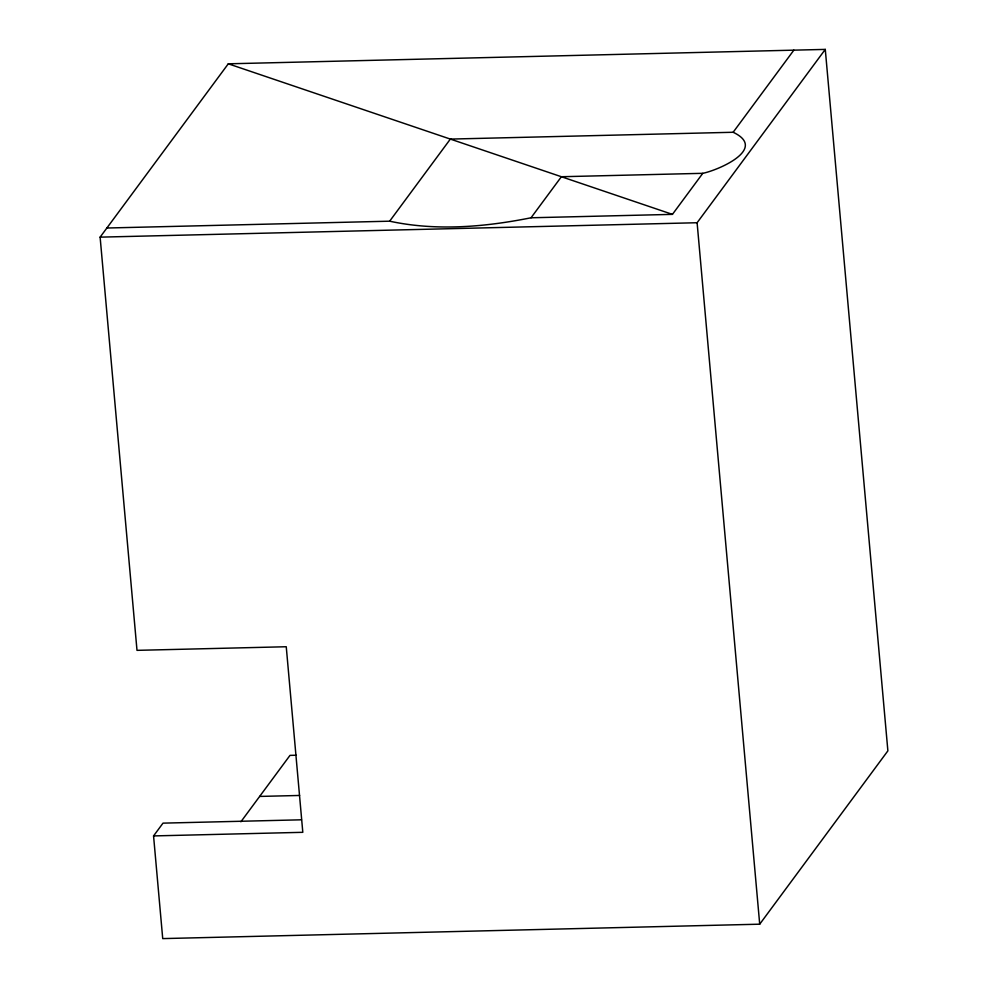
<?xml version="1.0" encoding="UTF-8"?>
<svg xmlns="http://www.w3.org/2000/svg" width="988" height="988" viewBox="0 0 988 988"><rect width="100%" height="100%" fill="white"/><g stroke="black" fill="none" stroke-linecap="round" stroke-linejoin="round"><path stroke-width="1.48" d="M153.56 835.922L302.81 832.316L286.248 646.745L136.999 650.351L100.121 237.145L228.29 63.812L825.276 49.4L887.879 750.855L759.71 924.188L162.724 938.6L153.56 835.922L163.008 823.14L301.476 819.805M389.655 221.189L450.355 139.086L733.145 132.269C768.022 148.719 718.671 170.084 702.789 173.32L561.394 176.728L531.038 217.78C484.738 227.055 436.177 231.217 389.655 221.189L106.865 228.018M531.038 217.78L672.433 214.371L702.789 173.32M733.145 132.269L793.858 50.153M240.899 821.781L290.003 755.375L296.153 755.227M759.71 924.188L697.108 222.732L825.276 49.4M100.121 237.145L697.108 222.732M259.646 796.427L299.611 795.464M228.29 63.812L672.433 214.371"/></g></svg>
